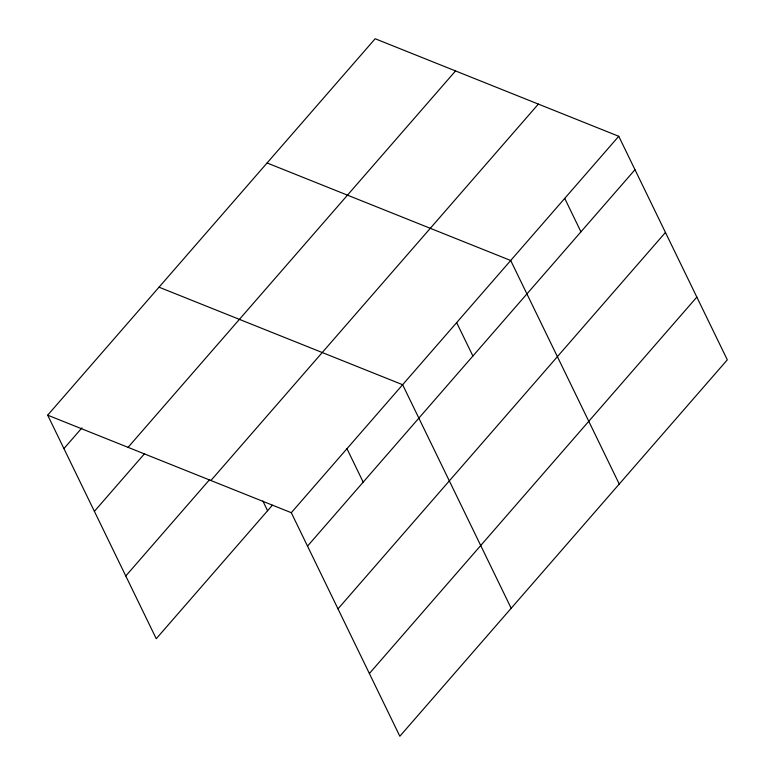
<?xml version="1.0" encoding="UTF-8"?>
<svg xmlns="http://www.w3.org/2000/svg" width="775" height="775" viewBox="0 0 775 775"><rect width="100%" height="100%" fill="white"/><g stroke="black" fill="none" stroke-linecap="round" stroke-linejoin="round"><path stroke-width="1.16" d="M47.692 415.168L375.158 38.75L618.75 136.284L727.308 359.832L399.842 736.25L291.293 512.701L47.692 415.168L156.25 638.716L272.354 505.252M63.928 448.599L81.956 427.868M128.078 447.349L455.545 70.932M94.395 511.335L144.576 453.656M125.782 575.98L209.676 479.541M210.907 480.519L538.363 104.092M291.293 512.701L618.75 136.284M307.52 546.123L634.987 169.706M337.987 608.869L665.454 232.452M369.375 673.514L696.841 297.087M267.094 162.973L510.696 260.497L619.244 484.046M159.03 287.186L402.632 384.72L511.18 608.268M564.723 198.39L580.95 231.822M456.659 322.613L472.895 356.035M346.958 448.706L363.194 482.137M262.861 500.999L267.578 510.735"/></g></svg>
